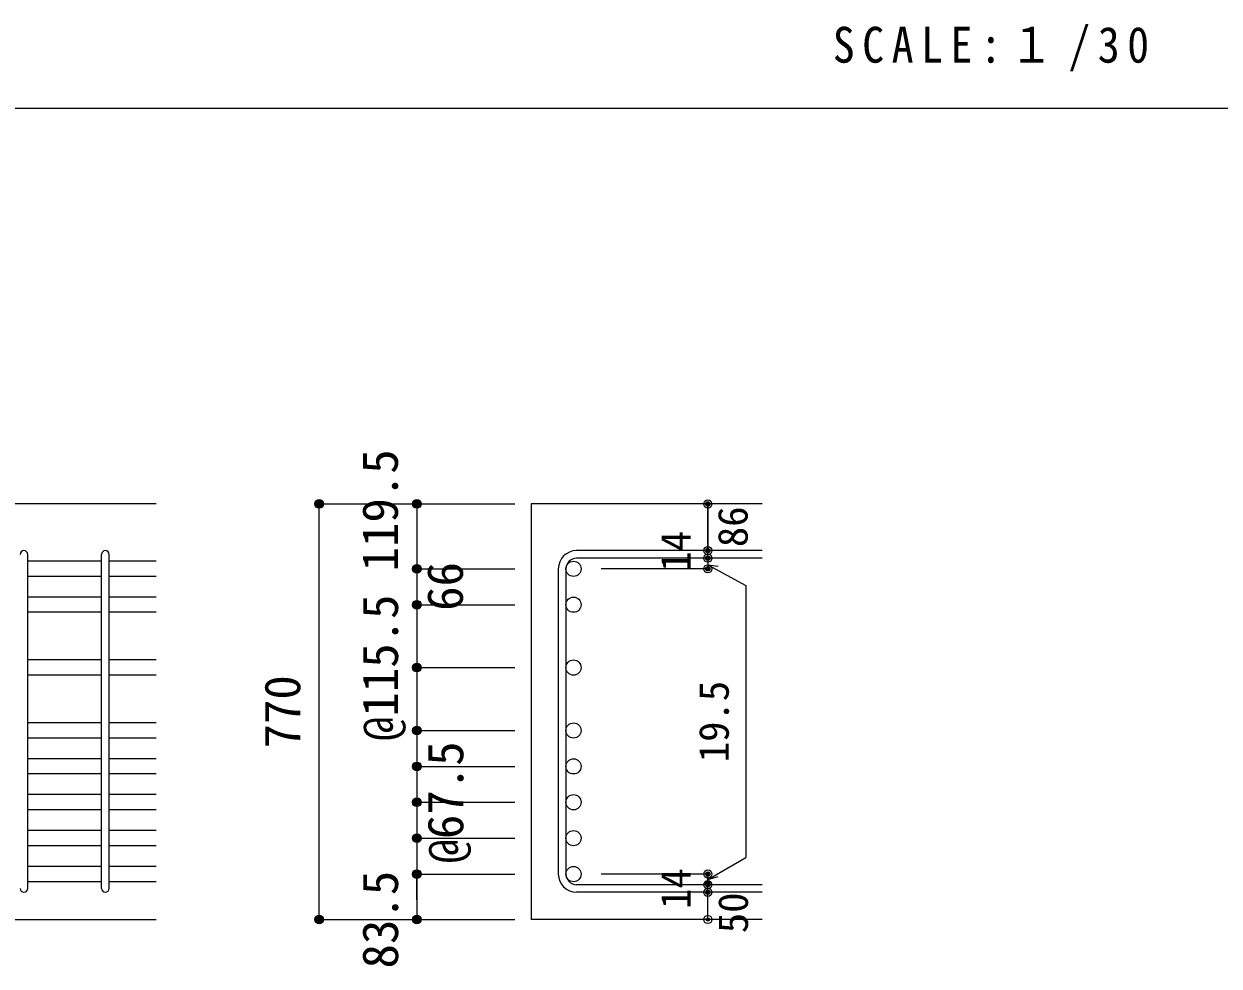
# Model space of a CAD drawing. Units: millimetres at full size, sheet at 1:30; details may follow other scales. Extents: x -5973 to 5954, y -4195 to 4201.
# Drawn here: x 1434 to 3633, y -1800 to -67 of the extents above; entities that cross this region are included whole.
import ezdxf
from ezdxf.enums import TextEntityAlignment as Align

# ---------------------------------------------------------------- set-up
doc = ezdxf.new("R2010")
doc.units = ezdxf.units.MM
doc.header["$LTSCALE"] = 30
doc.header["$PDMODE"] = 32
doc.header["$PDSIZE"] = 15
for name, color, linetype in [('0-1_躯体線', 2, 'Continuous'), ('0-5_基礎梁筋', 7, 'Continuous'), ('0-6_スタラップ筋', 7, 'Continuous'), ('0-D_寸法', 4, 'Continuous'), ('6-7_文字', 7, 'Continuous'), ('F-0_枠', 6, 'Continuous')]:
    doc.layers.add(name, color=color, linetype=linetype)
doc.styles.add('ＭＳ ゴシック', font='')
doc.styles.get('ＭＳ ゴシック').set_extended_font_data('MS Gothic')

msp = doc.modelspace()

# ---------------------------------------------------------------- linework, layer by layer
at = {"layer": '0-1_躯体線'}
for p, q in [((1677.44, -949.89), (-172.56, -949.89)), ((2792.44, -949.89), (2367.44, -949.89)), ((2367.44, -949.89), (2367.44, -1713.89)), ((1277.44, -1713.89), (1677.44, -1713.89)), ((2792.44, -1713.89), (2367.44, -1713.89))]:
    msp.add_line(p, q, dxfattribs=at)
at = {"layer": '0-5_基礎梁筋'}
for p, q in [((1577.44, -1055.09), (1441.44, -1055.09)), ((1677.44, -1055.09), (1591.44, -1055.09)), ((1577.44, -1083.09), (1441.44, -1083.09)), ((1677.44, -1083.09), (1591.44, -1083.09)), ((1577.44, -1121.09), (1441.44, -1121.09)), ((1677.44, -1121.09), (1591.44, -1121.09)), ((1577.44, -1149.09), (1441.44, -1149.09)), ((1677.44, -1149.09), (1591.44, -1149.09)), ((1577.44, -1236.74), (1441.44, -1236.74)), ((1677.44, -1236.74), (1591.44, -1236.74)), ((1577.44, -1264.74), (1441.44, -1264.74)), ((1677.44, -1264.74), (1591.44, -1264.74)), ((1577.44, -1352.39), (1441.44, -1352.39)), ((1677.44, -1352.39), (1591.44, -1352.39)), ((1577.44, -1380.39), (1441.44, -1380.39)), ((1677.44, -1380.39), (1591.44, -1380.39)), ((1577.44, -1418.39), (1441.44, -1418.39)), ((1677.44, -1418.39), (1591.44, -1418.39)), ((1577.44, -1446.39), (1441.44, -1446.39)), ((1677.44, -1446.39), (1591.44, -1446.39)), ((1577.44, -1484.39), (1441.44, -1484.39)), ((1677.44, -1484.39), (1591.44, -1484.39)), ((1577.44, -1512.39), (1441.44, -1512.39)), ((1677.44, -1512.39), (1591.44, -1512.39)), ((1577.44, -1550.39), (1441.44, -1550.39)), ((1677.44, -1550.39), (1591.44, -1550.39)), ((1577.44, -1578.39), (1441.44, -1578.39)), ((1677.44, -1578.39), (1591.44, -1578.39)), ((1577.44, -1616.39), (1441.44, -1616.39)), ((1677.44, -1616.39), (1591.44, -1616.39)), ((1577.44, -1644.39), (1441.44, -1644.39)), ((1677.44, -1644.39), (1591.44, -1644.39))]:
    msp.add_line(p, q, dxfattribs=at)
at = {"layer": '0-5_基礎梁筋', "color": 3}
for centre in [(2445.44, -1069.09), (2445.44, -1135.09), (2445.44, -1250.74), (2445.44, -1366.39), (2445.44, -1432.39), (2445.44, -1498.39), (2445.44, -1564.39), (2445.44, -1630.39)]:
    msp.add_circle(centre, 14, dxfattribs=at)
at = {"layer": '0-6_スタラップ筋'}
for p, q in [((1441.44, -1656.89), (1441.44, -1042.59)), ((1577.44, -1656.89), (1577.44, -1042.59)), ((1591.44, -1656.89), (1591.44, -1042.59)), ((2792.44, -1035.59), (2450.94, -1035.59)), ((2792.44, -1049.59), (2450.94, -1049.59)), ((2417.44, -1069.09), (2417.44, -1630.39)), ((2431.44, -1069.09), (2431.44, -1630.39)), ((2792.44, -1649.89), (2450.94, -1649.89)), ((2792.44, -1663.89), (2450.94, -1663.89))]:
    msp.add_line(p, q, dxfattribs=at)
for centre, radius, start, end in [((1434.44, -1042.59), 7, 0, 180), ((1584.44, -1042.59), 7, 0, 180), ((2450.94, -1069.09), 33.5, 90, 180), ((2450.94, -1069.09), 19.5, 90, 180), ((2450.94, -1630.39), 33.5, 180, 270), ((2450.94, -1630.39), 19.5, 180, 270), ((1434.44, -1656.89), 7, 180, 0), ((1584.44, -1656.89), 7, 180, 0)]:
    msp.add_arc(centre, radius, start, end, dxfattribs=at)
at = {"layer": '0-D_寸法'}
for p, q in [((1977.44, -949.89), (2157.44, -949.89)), ((1977.44, -949.89), (2157.44, -949.89)), ((1977.44, -1713.89), (1977.44, -949.89)), ((2157.44, -949.89), (2337.44, -949.89)), ((2157.44, -949.89), (2337.44, -949.89)), ((2157.44, -949.89), (2157.44, -1069.09)), ((2692.44, -1049.59), (2692.44, -1035.59)), ((2692.44, -1052.09), (2692.44, -1069.09)), ((2157.44, -1069.09), (2337.44, -1069.09)), ((2157.44, -1069.09), (2337.44, -1069.09)), ((2157.44, -1069.09), (2157.44, -1630.39)), ((2157.44, -1069.09), (2157.44, -1630.39)), ((2692.44, -1069.09), (2496.35, -1069.09)), ((2692.44, -1061.84), (2711.76, -1064.52)), ((2692.44, -1061.84), (2762.5, -1099.79)), ((2762.5, -1099.79), (2762.5, -1599.7)), ((2157.44, -1135.09), (2337.44, -1135.09)), ((2157.44, -1135.09), (2337.44, -1135.09)), ((2157.44, -1250.74), (2337.44, -1250.74)), ((2157.44, -1366.39), (2337.44, -1366.39)), ((2157.44, -1432.39), (2337.44, -1432.39)), ((2157.44, -1498.39), (2337.44, -1498.39)), ((2157.44, -1564.39), (2337.44, -1564.39)), ((2692.44, -1640.14), (2762.5, -1599.7)), ((2157.44, -1630.39), (2337.44, -1630.39)), ((2692.44, -1630.39), (2496.35, -1630.39)), ((2692.44, -1649.89), (2692.44, -1630.39)), ((2692.44, -1640.14), (2711.76, -1634.97)), ((2692.44, -1663.89), (2692.44, -1649.89)), ((2692.44, -1713.89), (2692.44, -1663.89)), ((1977.44, -1713.89), (2157.44, -1713.89)), ((2157.44, -1713.89), (2337.44, -1713.89))]:
    msp.add_line(p, q, dxfattribs=at)
for points in [[(2692.44, -949.89), (2692.44, -1035.59), (2692.44, -949.89)], [(2157.44, -1677.86), (2157.44, -1630.39), (2157.44, -1713.89)]]:
    msp.add_lwpolyline(points, dxfattribs=at)
for centre, radius in [((1977.44, -949.89), 8), ((1977.44, -949.89), 7.2), ((1977.44, -949.89), 6.4), ((1977.44, -949.89), 5.6), ((1977.44, -949.89), 4.8), ((2157.44, -949.89), 8), ((2157.44, -949.89), 7.2), ((2157.44, -949.89), 6.4), ((2157.44, -949.89), 5.6), ((2157.44, -949.89), 4.8), ((1977.44, -949.89), 4), ((1977.44, -949.89), 3.2), ((1977.44, -949.89), 2.4), ((1977.44, -949.89), 1.6), ((1977.44, -949.89), 0.8), ((2157.44, -949.89), 4), ((2157.44, -949.89), 3.2), ((2157.44, -949.89), 2.4), ((2157.44, -949.89), 1.6), ((2157.44, -949.89), 0.8), ((2692.44, -949.89), 4), ((2692.44, -949.89), 3.6), ((2692.44, -949.89), 3.2), ((2692.44, -949.89), 2.8), ((2692.44, -949.89), 2.4), ((2692.44, -949.89), 2), ((2692.44, -949.89), 1.6), ((2692.44, -949.89), 1.2), ((2692.44, -949.89), 0.8), ((2692.44, -949.89), 0.4), ((2692.44, -1035.59), 4), ((2692.44, -1035.59), 3.6), ((2692.44, -1035.59), 3.2), ((2692.44, -1035.59), 2.8), ((2692.44, -1035.59), 2.4), ((2692.44, -1049.59), 4), ((2692.44, -1049.59), 3.6), ((2692.44, -1049.59), 3.2), ((2692.44, -1049.59), 2.8), ((2692.44, -1049.59), 2.4), ((2692.44, -1035.59), 2), ((2692.44, -1049.59), 2), ((2692.44, -1035.59), 1.6), ((2692.44, -1049.59), 1.6), ((2692.44, -1035.59), 1.2), ((2692.44, -1049.59), 1.2), ((2692.44, -1035.59), 0.8), ((2692.44, -1049.59), 0.8), ((2692.44, -1035.59), 0.4), ((2692.44, -1049.59), 0.4), ((2157.44, -1069.09), 8), ((2157.44, -1069.09), 7.2), ((2157.44, -1069.09), 6.4), ((2157.44, -1069.09), 5.6), ((2157.44, -1069.09), 4.8), ((2157.44, -1069.09), 4), ((2157.44, -1069.09), 3.2), ((2157.44, -1069.09), 2.4), ((2157.44, -1069.09), 1.6), ((2157.44, -1069.09), 0.8), ((2692.44, -1069.09), 4), ((2692.44, -1069.09), 3.6), ((2692.44, -1069.09), 3.2), ((2692.44, -1069.09), 2.8), ((2692.44, -1069.09), 2.4), ((2692.44, -1069.09), 2), ((2692.44, -1069.09), 1.6), ((2692.44, -1069.09), 1.2), ((2692.44, -1069.09), 0.8), ((2692.44, -1069.09), 0.4), ((2157.44, -1135.09), 8), ((2157.44, -1135.09), 7.2), ((2157.44, -1135.09), 6.4), ((2157.44, -1135.09), 5.6), ((2157.44, -1135.09), 4.8), ((2157.44, -1135.09), 4), ((2157.44, -1135.09), 3.2), ((2157.44, -1135.09), 2.4), ((2157.44, -1135.09), 1.6), ((2157.44, -1135.09), 0.8), ((2157.44, -1250.74), 8), ((2157.44, -1250.74), 7.2), ((2157.44, -1250.74), 6.4), ((2157.44, -1250.74), 5.6), ((2157.44, -1250.74), 4.8), ((2157.44, -1250.74), 4), ((2157.44, -1250.74), 3.2), ((2157.44, -1250.74), 2.4), ((2157.44, -1250.74), 1.6), ((2157.44, -1250.74), 0.8), ((2157.44, -1366.39), 8), ((2157.44, -1366.39), 7.2), ((2157.44, -1366.39), 6.4), ((2157.44, -1366.39), 5.6), ((2157.44, -1366.39), 4.8), ((2157.44, -1366.39), 4), ((2157.44, -1366.39), 3.2), ((2157.44, -1366.39), 2.4), ((2157.44, -1366.39), 1.6), ((2157.44, -1366.39), 0.8), ((2157.44, -1432.39), 8), ((2157.44, -1432.39), 7.2), ((2157.44, -1432.39), 6.4), ((2157.44, -1432.39), 5.6), ((2157.44, -1432.39), 4.8), ((2157.44, -1432.39), 4), ((2157.44, -1432.39), 3.2), ((2157.44, -1432.39), 2.4), ((2157.44, -1432.39), 1.6), ((2157.44, -1432.39), 0.8), ((2157.44, -1498.39), 8), ((2157.44, -1498.39), 7.2), ((2157.44, -1498.39), 6.4), ((2157.44, -1498.39), 5.6), ((2157.44, -1498.39), 4.8), ((2157.44, -1498.39), 4), ((2157.44, -1498.39), 3.2), ((2157.44, -1498.39), 2.4), ((2157.44, -1498.39), 1.6), ((2157.44, -1498.39), 0.8), ((2157.44, -1564.39), 8), ((2157.44, -1564.39), 7.2), ((2157.44, -1564.39), 6.4), ((2157.44, -1564.39), 5.6), ((2157.44, -1564.39), 4.8), ((2157.44, -1564.39), 4), ((2157.44, -1564.39), 3.2), ((2157.44, -1564.39), 2.4), ((2157.44, -1564.39), 1.6), ((2157.44, -1564.39), 0.8), ((2157.44, -1630.39), 8), ((2157.44, -1630.39), 7.2), ((2157.44, -1630.39), 6.4), ((2157.44, -1630.39), 5.6), ((2157.44, -1630.39), 4.8), ((2157.44, -1630.39), 4), ((2692.44, -1630.39), 4), ((2692.44, -1630.39), 3.6), ((2157.44, -1630.39), 3.2), ((2157.44, -1630.39), 2.4), ((2157.44, -1630.39), 1.6), ((2157.44, -1630.39), 0.8), ((2692.44, -1647.89), 4), ((2692.44, -1649.89), 4), ((2692.44, -1647.89), 3.6), ((2692.44, -1649.89), 3.6), ((2692.44, -1630.39), 3.2), ((2692.44, -1647.89), 3.2), ((2692.44, -1649.89), 3.2), ((2692.44, -1630.39), 2.8), ((2692.44, -1649.89), 2.8), ((2692.44, -1630.39), 2.4), ((2692.44, -1649.89), 2.4), ((2692.44, -1630.39), 2), ((2692.44, -1649.89), 2), ((2692.44, -1630.39), 1.6), ((2692.44, -1649.89), 1.6), ((2692.44, -1630.39), 1.2), ((2692.44, -1649.89), 1.2), ((2692.44, -1630.39), 0.8), ((2692.44, -1630.39), 0.4), ((2692.44, -1663.89), 4), ((2692.44, -1663.89), 3.6), ((2692.44, -1663.89), 3.2), ((2692.44, -1663.89), 2.8), ((2692.44, -1663.89), 2.4), ((2692.44, -1663.89), 2), ((2692.44, -1663.89), 1.6), ((2692.44, -1663.89), 1.2), ((2692.44, -1649.89), 0.8), ((2692.44, -1663.89), 0.8), ((2692.44, -1649.89), 0.4), ((2692.44, -1663.89), 0.4), ((1977.44, -1713.89), 8), ((1977.44, -1713.89), 7.2), ((1977.44, -1713.89), 6.4), ((1977.44, -1713.89), 5.6), ((1977.44, -1713.89), 4.8), ((1977.44, -1713.89), 4), ((1977.44, -1713.89), 3.2), ((1977.44, -1713.89), 2.4), ((1977.44, -1713.89), 1.6), ((1977.44, -1713.89), 0.8), ((2157.44, -1713.89), 8), ((2157.44, -1713.89), 7.2), ((2157.44, -1713.89), 6.4), ((2157.44, -1713.89), 5.6), ((2157.44, -1713.89), 4.8), ((2157.44, -1713.89), 4), ((2157.44, -1713.89), 3.2), ((2157.44, -1713.89), 2.4), ((2157.44, -1713.89), 1.6), ((2157.44, -1713.89), 0.8), ((2692.44, -1713.89), 2.8), ((2692.44, -1713.89), 2.4), ((2692.44, -1713.89), 2), ((2692.44, -1713.89), 1.6), ((2692.44, -1713.89), 1.2), ((2692.44, -1713.89), 0.8), ((2692.44, -1713.89), 0.4)]:
    msp.add_circle(centre, radius, dxfattribs=at)
at = {"layer": '0-D_寸法', "color": 7}
for p in [(1977.44, -949.89), (1977.44, -949.89), (2157.44, -949.89), (2157.44, -949.89), (2692.44, -949.89), (2692.44, -1035.59), (2692.44, -1049.59), (2157.44, -1069.09), (2157.44, -1069.09), (2692.44, -1069.09), (2157.44, -1135.09), (2157.44, -1135.09), (2157.44, -1250.74), (2157.44, -1250.74), (2157.44, -1250.74), (2157.44, -1366.39), (2157.44, -1366.39), (2157.44, -1366.39), (2157.44, -1432.39), (2157.44, -1432.39), (2157.44, -1432.39), (2157.44, -1498.39), (2157.44, -1498.39), (2157.44, -1498.39), (2157.44, -1564.39), (2157.44, -1564.39), (2157.44, -1564.39), (2157.44, -1630.39), (2157.44, -1630.39), (2157.44, -1630.39), (2692.44, -1630.39), (2692.44, -1630.39), (2692.44, -1649.89), (2692.44, -1663.89), (1977.44, -1713.89), (1977.44, -1713.89), (1977.44, -1713.89), (2157.44, -1713.89), (2157.44, -1713.89), (2157.44, -1713.89), (2692.44, -1713.89)]:
    msp.add_point(p, dxfattribs=at)
at = {"layer": 'F-0_枠', "color": 2}
msp.add_line((-5972.88, -222.05), (3723.6, -222.05), dxfattribs=at)

# ---------------------------------------------------------------- texts
at = {"layer": '0-D_寸法', "style": 'ＭＳ ゴシック'}
for s, height, p in [('119.5', 65.98, (2142.18, -1073.89)), ('86', 54.99, (2782.26, -1029.25)), ('14', 54.99, (2677.21, -1074.26)), ('66', 65.98, (2261.68, -1146.41)), ('@115.5', 65.98, (2142.44, -1385.74)), ('770', 65.98, (1962.44, -1399.39)), ('19.5', 54.99, (2747.5, -1424.74)), ('@67.5', 65.98, (2262.44, -1610.89)), ('14', 54.99, (2677.18, -1694.57)), ('83.5', 65.98, (2142.44, -1803.89)), ('50', 54.99, (2782.76, -1739.07))]:
    msp.add_text(s, height=height, rotation=90, dxfattribs=at).set_placement(p, align=Align.BOTTOM_LEFT)
at = {"layer": '6-7_文字', "color": 2, "insert": (2922.26, -154.55), "char_height": 65.98, "attachment_point": 7, "style": 'ＭＳ ゴシック'}
msp.add_mtext('\\T1.34;\\W0.9;SCALE:１/30', dxfattribs=at)

doc.saveas('drawing.dxf')
